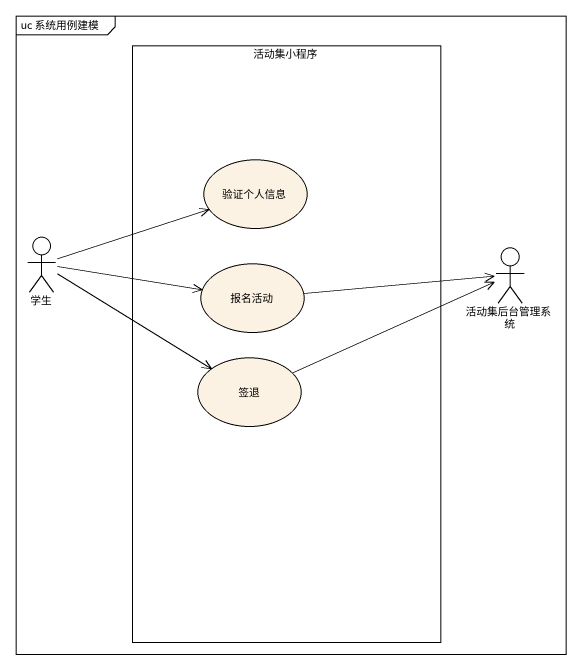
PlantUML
@startuml
mainframe uc 系统用例建模
rectangle 活动集小程序 {
  usecase 验证个人信息
  usecase 报名活动
  usecase 签退
}
actor 学生
actor 活动集后台管理系统
学生 -right-> 验证个人信息
学生 -right-> 报名活动
学生 -right-> 签退
活动集后台管理系统 <-left- 报名活动
活动集后台管理系统 <-left- 签退
@enduml
